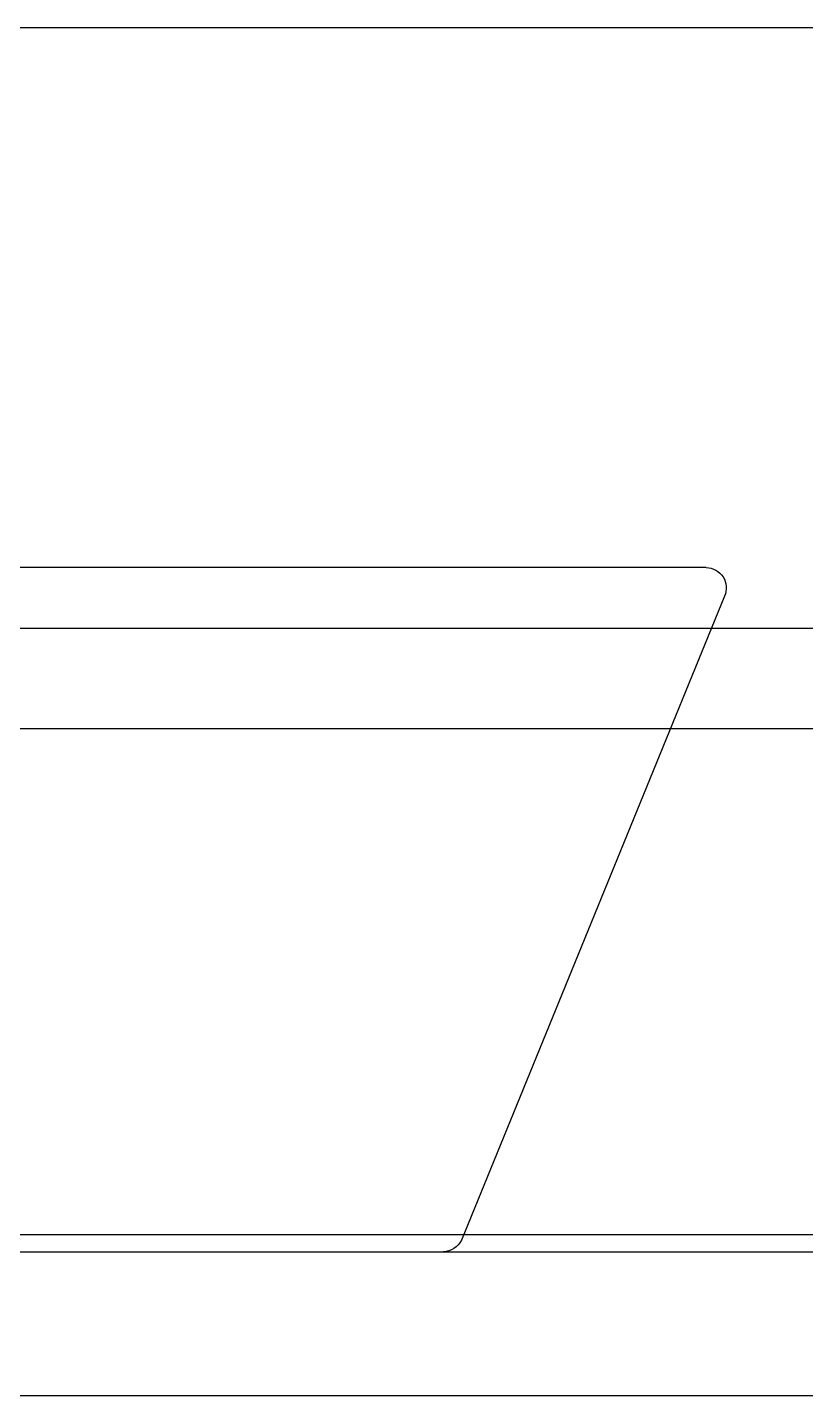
# Model space of a CAD drawing. Header units: millimetres. Extents: x 555 to 100215, y 750 to 17024.
# Drawn here: x 10358.6 to 10551.9, y 6836.4 to 7176.4 of the extents above; entities that cross this region are included whole.
import ezdxf

# ---------------------------------------------------------------- set-up
doc = ezdxf.new("R2010")
doc.units = ezdxf.units.MM
doc.layers.add('ELE', color=7, linetype='Continuous')

# ---------------------------------------------------------------- blocks, each defined once
blk = doc.blocks.new('zw$606B')
at = {"layer": 'ELE', "color": 6}
for p, q in [((488.01, 791.84, 0), (730.16, 791.84, 0)), ((483.48, 784.73, 0), (548.82, 624.73, 0)), ((1435.33, 776.84, 0), (25, 776.84, 0)), ((1460.33, 751.84, 0), (0, 751.84, 0)), ((1460.33, 621.84, 0), (0, 621.84, 0)), ((906.98, 621.84, 0), (553.35, 621.84, 0)), ((1460.33, 586.09, 0), (0, 586.09, 0))]:
    blk.add_line(p, q, dxfattribs=at)
for centre, start, end in [((488.01, 786.84, 0), 90, 205.0169), ((553.35, 626.84, 0), 205.0169, 270)]:
    blk.add_arc(centre, 5, start, end, dxfattribs=at)

msp = doc.modelspace()

# ---------------------------------------------------------------- linework, layer by layer
at = {"color": 8}
for p, q in [((7095.2, 7176.39, 0), (11015.2, 7176.39, 0)), ((7095.2, 6876.39, 0), (11015.2, 6876.39, 0))]:
    msp.add_line(p, q, dxfattribs=at)

# ---------------------------------------------------------------- next in the draw order: block references
at = {"xscale": -1}
msp.add_blockref('zw$606B', (11015.2, 6250.29, 0), dxfattribs=at)

doc.saveas('drawing.dxf')
